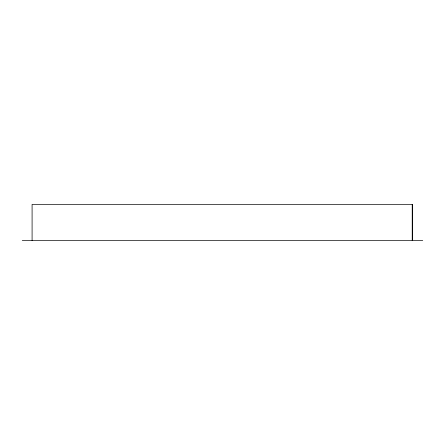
<?xml version="1.0" encoding="UTF-8"?>
<svg xmlns="http://www.w3.org/2000/svg" width="445" height="445" viewBox="0 0 445 445"><rect width="100%" height="100%" fill="white"/><g stroke="black" fill="none" stroke-linecap="round" stroke-linejoin="round"><path stroke-width="0.67" d="M22.25 240.606L422.75 240.606M412.548 240.606L412.548 204.394L32.09 204.394L32.09 240.606M412.215 204.394L412.215 240.606"/></g></svg>
